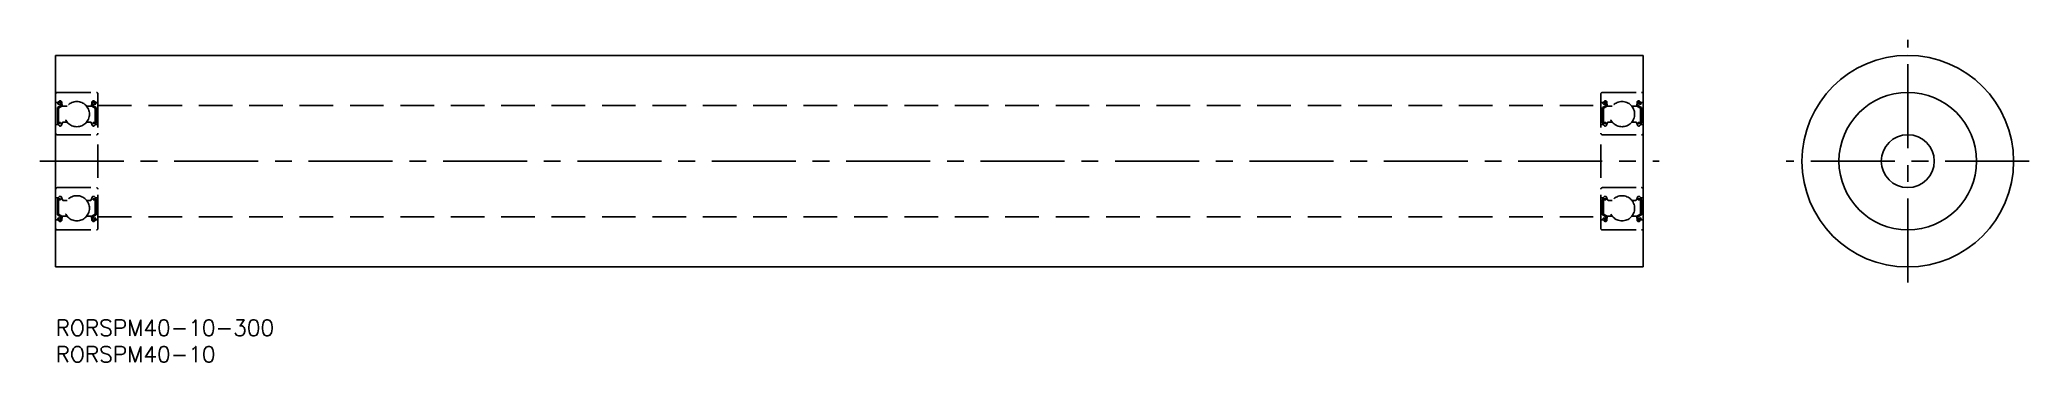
# Model space of a CAD drawing. Extents: x -3 to 373, y -8 to 53.
import ezdxf

# ---------------------------------------------------------------- set-up
doc = ezdxf.new("R2010")
doc.units = 0
doc.header["$LTSCALE"] = 0.5
doc.linetypes.add('CENTER', pattern=[50.8, 31.75, -6.35, 6.35, -6.35])
doc.linetypes.add('DASHED', pattern=[19.05, 12.7, -6.35])
for name, color, linetype in [('MSM_CENTER', 1, 'CENTER'), ('MSM_CONTINUOUS', 7, 'CONTINUOUS'), ('MSM_DASHED', 4, 'DASHED'), ('MSM_PART_NUMBER', 7, 'CONTINUOUS')]:
    doc.layers.add(name, color=color, linetype=linetype)
doc.styles.get("Standard").update_dxf_attribs({"font": 'txt.shx', "height": 3, "bigfont": 'bigfont.shx'})

# ---------------------------------------------------------------- blocks, each defined once
blk = doc.blocks.new('*U17')
at = {"layer": 'MSM_PART_NUMBER'}
blk.add_text('RORSPM40-10-300', height=3, dxfattribs=at).set_placement((0, -3))
blk = doc.blocks.new('*U18')
at = {"layer": 'MSM_PART_NUMBER'}
blk.add_text('RORSPM40-10', height=3, dxfattribs=at).set_placement((0, -8))

msp = doc.modelspace()

# ---------------------------------------------------------------- linework, layer by layer
at = {"layer": 'MSM_CENTER'}
for p, q in [((350, 7.05), (350, 52.95)), ((-3, 30), (303, 30)), ((372.95, 30), (327.05, 30))]:
    msp.add_line(p, q, dxfattribs=at)
at = {"layer": 'MSM_CONTINUOUS'}
for p, q in [((0, 50), (0, 10)), ((0, 50), (300, 50)), ((300, 50), (300, 10)), ((0, 10), (300, 10))]:
    msp.add_line(p, q, dxfattribs=at)
for radius in [20, 13, 5]:
    msp.add_circle((350, 30), radius, dxfattribs=at)
at = {"layer": 'MSM_DASHED'}
for p, q in [((0.3, 43), (7.7, 43)), ((8, 42.7), (8, 17.3)), ((292, 42.7), (292, 17.3)), ((292.3, 43), (299.7, 43)), ((0.1, 41.1), (0.46, 41.1)), ((0.98, 40.5), (0.33, 40.12)), ((0.33, 40.12), (0.33, 37.3)), ((0.45, 41.09), (0.62, 41.29)), ((0.6, 40.67), (0.46, 40.82)), ((1.18, 40.38), (0.53, 40.01)), ((0.53, 40.01), (0.53, 37.3)), ((0.6, 40.96), (0.77, 41.16)), ((0.74, 40.82), (0.6, 40.96)), ((0.6, 40.67), (0.74, 40.82)), ((0.95, 41.1), (0.98, 40.5)), ((1.15, 41.12), (1.2, 40.49)), ((1.18, 40.75), (1.18, 40.38)), ((1.3, 40.4), (2.15, 40.4)), ((6.7, 40.4), (5.85, 40.4)), ((6.85, 41.12), (6.8, 40.49)), ((6.82, 40.75), (6.82, 40.38)), ((6.82, 40.38), (7.47, 40.01)), ((7.05, 41.1), (7.02, 40.5)), ((7.02, 40.5), (7.67, 40.12)), ((7.4, 40.96), (7.23, 41.16)), ((7.26, 40.82), (7.4, 40.96)), ((7.4, 40.67), (7.26, 40.82)), ((7.55, 41.09), (7.38, 41.29)), ((7.4, 40.67), (7.54, 40.82)), ((7.47, 40.01), (7.47, 37.3)), ((7.9, 41.1), (7.54, 41.1)), ((7.67, 40.12), (7.67, 37.3)), ((8, 40.5), (292, 40.5)), ((292.1, 41.1), (292.46, 41.1)), ((292.98, 40.5), (292.33, 40.12)), ((292.33, 40.12), (292.33, 37.3)), ((292.45, 41.09), (292.62, 41.29)), ((292.6, 40.67), (292.46, 40.82)), ((293.18, 40.38), (292.53, 40.01)), ((292.53, 40.01), (292.53, 37.3)), ((292.6, 40.96), (292.77, 41.16)), ((292.74, 40.82), (292.6, 40.96)), ((292.6, 40.67), (292.74, 40.82)), ((292.95, 41.1), (292.98, 40.5)), ((293.15, 41.12), (293.2, 40.49)), ((293.18, 40.75), (293.18, 40.38)), ((293.3, 40.4), (294.15, 40.4)), ((298.7, 40.4), (297.85, 40.4)), ((298.85, 41.12), (298.8, 40.49)), ((298.82, 40.75), (298.82, 40.38)), ((298.82, 40.38), (299.47, 40.01)), ((299.05, 41.1), (299.02, 40.5)), ((299.02, 40.5), (299.67, 40.12)), ((299.4, 40.96), (299.23, 41.16)), ((299.26, 40.82), (299.4, 40.96)), ((299.4, 40.67), (299.26, 40.82)), ((299.55, 41.09), (299.38, 41.29)), ((299.4, 40.67), (299.54, 40.82)), ((299.47, 40.01), (299.47, 37.3)), ((299.9, 41.1), (299.54, 41.1)), ((299.67, 40.12), (299.67, 37.3)), ((0.1, 36.95), (0.45, 36.95)), ((0.3, 35), (7.7, 35)), ((0.45, 36.95), (0.64, 36.72)), ((0.93, 37.3), (0.53, 37.3)), ((0.53, 37.1), (0.93, 37.1)), ((0.79, 36.65), (0.89, 36.65)), ((0.93, 37.1), (0.93, 37.3)), ((1.08, 36.78), (1.28, 37.33)), ((1.37, 37.4), (2.15, 37.4)), ((6.63, 37.4), (5.85, 37.4)), ((6.92, 36.78), (6.72, 37.33)), ((7.07, 37.1), (7.07, 37.3)), ((7.07, 37.3), (7.47, 37.3)), ((7.47, 37.1), (7.07, 37.1)), ((7.21, 36.65), (7.11, 36.65)), ((7.55, 36.95), (7.36, 36.72)), ((7.9, 36.95), (7.55, 36.95)), ((292.1, 36.95), (292.45, 36.95)), ((292.3, 35), (299.7, 35)), ((292.45, 36.95), (292.64, 36.72)), ((292.93, 37.3), (292.53, 37.3)), ((292.53, 37.1), (292.93, 37.1)), ((292.79, 36.65), (292.89, 36.65)), ((292.93, 37.1), (292.93, 37.3)), ((293.08, 36.78), (293.28, 37.33)), ((293.37, 37.4), (294.15, 37.4)), ((298.63, 37.4), (297.85, 37.4)), ((298.92, 36.78), (298.72, 37.33)), ((299.07, 37.1), (299.07, 37.3)), ((299.07, 37.3), (299.47, 37.3)), ((299.47, 37.1), (299.07, 37.1)), ((299.21, 36.65), (299.11, 36.65)), ((299.55, 36.95), (299.36, 36.72)), ((299.9, 36.95), (299.55, 36.95)), ((0.1, 23.05), (0.45, 23.05)), ((0.3, 25), (7.7, 25)), ((0.33, 19.87), (0.33, 22.7)), ((0.45, 23.05), (0.64, 23.28)), ((0.53, 22.9), (0.93, 22.9)), ((0.53, 19.99), (0.53, 22.7)), ((0.93, 22.7), (0.53, 22.7)), ((0.79, 23.35), (0.89, 23.35)), ((0.93, 22.9), (0.93, 22.7)), ((1.08, 23.22), (1.28, 22.67)), ((1.37, 22.6), (2.15, 22.6)), ((6.63, 22.6), (5.85, 22.6)), ((6.92, 23.22), (6.72, 22.67)), ((7.07, 22.9), (7.07, 22.7)), ((7.47, 22.9), (7.07, 22.9)), ((7.07, 22.7), (7.47, 22.7)), ((7.21, 23.35), (7.11, 23.35)), ((7.55, 23.05), (7.36, 23.28)), ((7.47, 19.99), (7.47, 22.7)), ((7.9, 23.05), (7.55, 23.05)), ((7.67, 19.87), (7.67, 22.7)), ((292.1, 23.05), (292.45, 23.05)), ((292.3, 25), (299.7, 25)), ((292.33, 19.87), (292.33, 22.7)), ((292.45, 23.05), (292.64, 23.28)), ((292.53, 22.9), (292.93, 22.9)), ((292.53, 19.99), (292.53, 22.7)), ((292.93, 22.7), (292.53, 22.7)), ((292.79, 23.35), (292.89, 23.35)), ((292.93, 22.9), (292.93, 22.7)), ((293.08, 23.22), (293.28, 22.67)), ((293.37, 22.6), (294.15, 22.6)), ((298.63, 22.6), (297.85, 22.6)), ((298.92, 23.22), (298.72, 22.67)), ((299.07, 22.9), (299.07, 22.7)), ((299.47, 22.9), (299.07, 22.9)), ((299.07, 22.7), (299.47, 22.7)), ((299.21, 23.35), (299.11, 23.35)), ((299.55, 23.05), (299.36, 23.28)), ((299.47, 19.99), (299.47, 22.7)), ((299.9, 23.05), (299.55, 23.05)), ((299.67, 19.87), (299.67, 22.7)), ((0.1, 18.9), (0.46, 18.9)), ((0.98, 19.5), (0.33, 19.87)), ((0.45, 18.91), (0.62, 18.71)), ((0.6, 19.33), (0.46, 19.18)), ((1.18, 19.62), (0.53, 19.99)), ((0.6, 19.33), (0.74, 19.18)), ((0.74, 19.18), (0.6, 19.04)), ((0.6, 19.04), (0.77, 18.84)), ((0.95, 18.9), (0.98, 19.5)), ((1.15, 18.88), (1.2, 19.51)), ((1.18, 19.25), (1.18, 19.62)), ((1.3, 19.6), (2.15, 19.6)), ((6.7, 19.6), (5.85, 19.6)), ((6.85, 18.88), (6.8, 19.51)), ((6.82, 19.62), (7.47, 19.99)), ((6.82, 19.25), (6.82, 19.62)), ((7.02, 19.5), (7.67, 19.87)), ((7.05, 18.9), (7.02, 19.5)), ((7.4, 19.04), (7.23, 18.84)), ((7.4, 19.33), (7.26, 19.18)), ((7.26, 19.18), (7.4, 19.04)), ((7.55, 18.91), (7.38, 18.71)), ((7.4, 19.33), (7.54, 19.18)), ((7.9, 18.9), (7.54, 18.9)), ((8, 19.5), (292, 19.5)), ((292.1, 18.9), (292.46, 18.9)), ((292.98, 19.5), (292.33, 19.87)), ((292.45, 18.91), (292.62, 18.71)), ((292.6, 19.33), (292.46, 19.18)), ((293.18, 19.62), (292.53, 19.99)), ((292.6, 19.33), (292.74, 19.18)), ((292.74, 19.18), (292.6, 19.04)), ((292.6, 19.04), (292.77, 18.84)), ((292.95, 18.9), (292.98, 19.5)), ((293.15, 18.88), (293.2, 19.51)), ((293.18, 19.25), (293.18, 19.62)), ((293.3, 19.6), (294.15, 19.6)), ((298.7, 19.6), (297.85, 19.6)), ((298.85, 18.88), (298.8, 19.51)), ((298.82, 19.62), (299.47, 19.99)), ((298.82, 19.25), (298.82, 19.62)), ((299.02, 19.5), (299.67, 19.87)), ((299.05, 18.9), (299.02, 19.5)), ((299.4, 19.04), (299.23, 18.84)), ((299.4, 19.33), (299.26, 19.18)), ((299.26, 19.18), (299.4, 19.04)), ((299.55, 18.91), (299.38, 18.71)), ((299.4, 19.33), (299.54, 19.18)), ((299.9, 18.9), (299.54, 18.9)), ((0.3, 17), (7.7, 17)), ((292.3, 17), (299.7, 17))]:
    msp.add_line(p, q, dxfattribs=at)
for centre in [(4, 38.9), (296, 38.9), (4, 21.1), (296, 21.1)]:
    msp.add_circle(centre, 2.38, dxfattribs=at)
for centre, radius, start, end in [((0.3, 42.7), 0.3, 90, 180), ((0.85, 41.1), 0.3, 4.9354, 140.137), ((7.15, 41.1), 0.3, 39.863, 175.0646), ((7.7, 42.7), 0.3, 0, 90), ((292.3, 42.7), 0.3, 90, 180), ((292.85, 41.1), 0.3, 4.9354, 140.137), ((299.15, 41.1), 0.3, 39.863, 175.0646), ((299.7, 42.7), 0.3, 0, 90), ((0.1, 41.2), 0.1, 180, 270), ((0.6, 40.96), 0.2, 140.137, 225.002), ((0.85, 41.1), 0.1, 3.1017, 139.9503), ((1.3, 40.5), 0.1, 184.9354, 270), ((6.7, 40.5), 0.1, 270, 355.0646), ((7.15, 41.1), 0.1, 40.0497, 176.8983), ((7.4, 40.96), 0.2, 314.998, 39.863), ((7.9, 41.2), 0.1, 270, 0), ((292.1, 41.2), 0.1, 180, 270), ((292.6, 40.96), 0.2, 140.137, 225.002), ((292.85, 41.1), 0.1, 3.1017, 139.9503), ((293.3, 40.5), 0.1, 184.9354, 270), ((298.7, 40.5), 0.1, 270, 355.0646), ((299.15, 41.1), 0.1, 40.0497, 176.8983), ((299.4, 40.96), 0.2, 314.998, 39.863), ((299.9, 41.2), 0.1, 270, 0), ((0.1, 36.85), 0.1, 90, 180.8103), ((0.3, 35.3), 0.3, 180, 270), ((0.53, 37.3), 0.2, 180, 270), ((0.79, 36.85), 0.2, 219.9762, 270), ((0.89, 36.85), 0.2, 270, 339.9916), ((1.37, 37.3), 0.1, 90, 159.9916), ((6.63, 37.3), 0.1, 20.0084, 90), ((7.11, 36.85), 0.2, 200.0084, 270), ((7.21, 36.85), 0.2, 270, 320.0238), ((7.47, 37.3), 0.2, 270, 0), ((7.7, 35.3), 0.3, 270, 0), ((7.9, 36.85), 0.1, 359.1897, 90), ((292.1, 36.85), 0.1, 90, 180.8103), ((292.3, 35.3), 0.3, 180, 270), ((292.53, 37.3), 0.2, 180, 270), ((292.79, 36.85), 0.2, 219.9762, 270), ((292.89, 36.85), 0.2, 270, 339.9916), ((293.37, 37.3), 0.1, 90, 159.9916), ((298.63, 37.3), 0.1, 20.0084, 90), ((299.11, 36.85), 0.2, 200.0084, 270), ((299.21, 36.85), 0.2, 270, 320.0238), ((299.47, 37.3), 0.2, 270, 0), ((299.7, 35.3), 0.3, 270, 0), ((299.9, 36.85), 0.1, 359.1897, 90), ((0.3, 24.7), 0.3, 90, 180), ((0.1, 23.15), 0.1, 179.1897, 270), ((0.53, 22.7), 0.2, 90, 180), ((0.79, 23.15), 0.2, 90, 140.0238), ((0.89, 23.15), 0.2, 20.0084, 90), ((1.37, 22.7), 0.1, 200.0084, 270), ((6.63, 22.7), 0.1, 270, 339.9916), ((7.11, 23.15), 0.2, 90, 159.9916), ((7.21, 23.15), 0.2, 39.9762, 90), ((7.47, 22.7), 0.2, 0, 90), ((7.7, 24.7), 0.3, 0, 90), ((7.9, 23.15), 0.1, 270, 0.8103), ((292.3, 24.7), 0.3, 90, 180), ((292.1, 23.15), 0.1, 179.1897, 270), ((292.53, 22.7), 0.2, 90, 180), ((292.79, 23.15), 0.2, 90, 140.0238), ((292.89, 23.15), 0.2, 20.0084, 90), ((293.37, 22.7), 0.1, 200.0084, 270), ((298.63, 22.7), 0.1, 270, 339.9916), ((299.11, 23.15), 0.2, 90, 159.9916), ((299.21, 23.15), 0.2, 39.9762, 90), ((299.47, 22.7), 0.2, 0, 90), ((299.7, 24.7), 0.3, 0, 90), ((299.9, 23.15), 0.1, 270, 0.8103), ((0.1, 18.8), 0.1, 90, 180), ((0.6, 19.04), 0.2, 134.998, 219.863), ((0.85, 18.9), 0.3, 219.863, 355.0646), ((0.85, 18.9), 0.1, 220.0497, 356.8983), ((1.3, 19.5), 0.1, 90, 175.0646), ((6.7, 19.5), 0.1, 4.9354, 90), ((7.15, 18.9), 0.3, 184.9354, 320.137), ((7.15, 18.9), 0.1, 183.1017, 319.9503), ((7.4, 19.04), 0.2, 320.137, 45.002), ((7.9, 18.8), 0.1, 0, 90), ((292.1, 18.8), 0.1, 90, 180), ((292.6, 19.04), 0.2, 134.998, 219.863), ((292.85, 18.9), 0.3, 219.863, 355.0646), ((292.85, 18.9), 0.1, 220.0497, 356.8983), ((293.3, 19.5), 0.1, 90, 175.0646), ((298.7, 19.5), 0.1, 4.9354, 90), ((299.15, 18.9), 0.3, 184.9354, 320.137), ((299.15, 18.9), 0.1, 183.1017, 319.9503), ((299.4, 19.04), 0.2, 320.137, 45.002), ((299.9, 18.8), 0.1, 0, 90), ((0.3, 17.3), 0.3, 180, 270), ((7.7, 17.3), 0.3, 270, 0), ((292.3, 17.3), 0.3, 180, 270), ((299.7, 17.3), 0.3, 270, 0)]:
    msp.add_arc(centre, radius, start, end, dxfattribs=at)

# ---------------------------------------------------------------- block references
at = {"layer": 'MSM_CONTINUOUS'}
for name in ['*U17', '*U18']:
    msp.add_blockref(name, (0, 0), dxfattribs=at)

doc.saveas('drawing.dxf')
